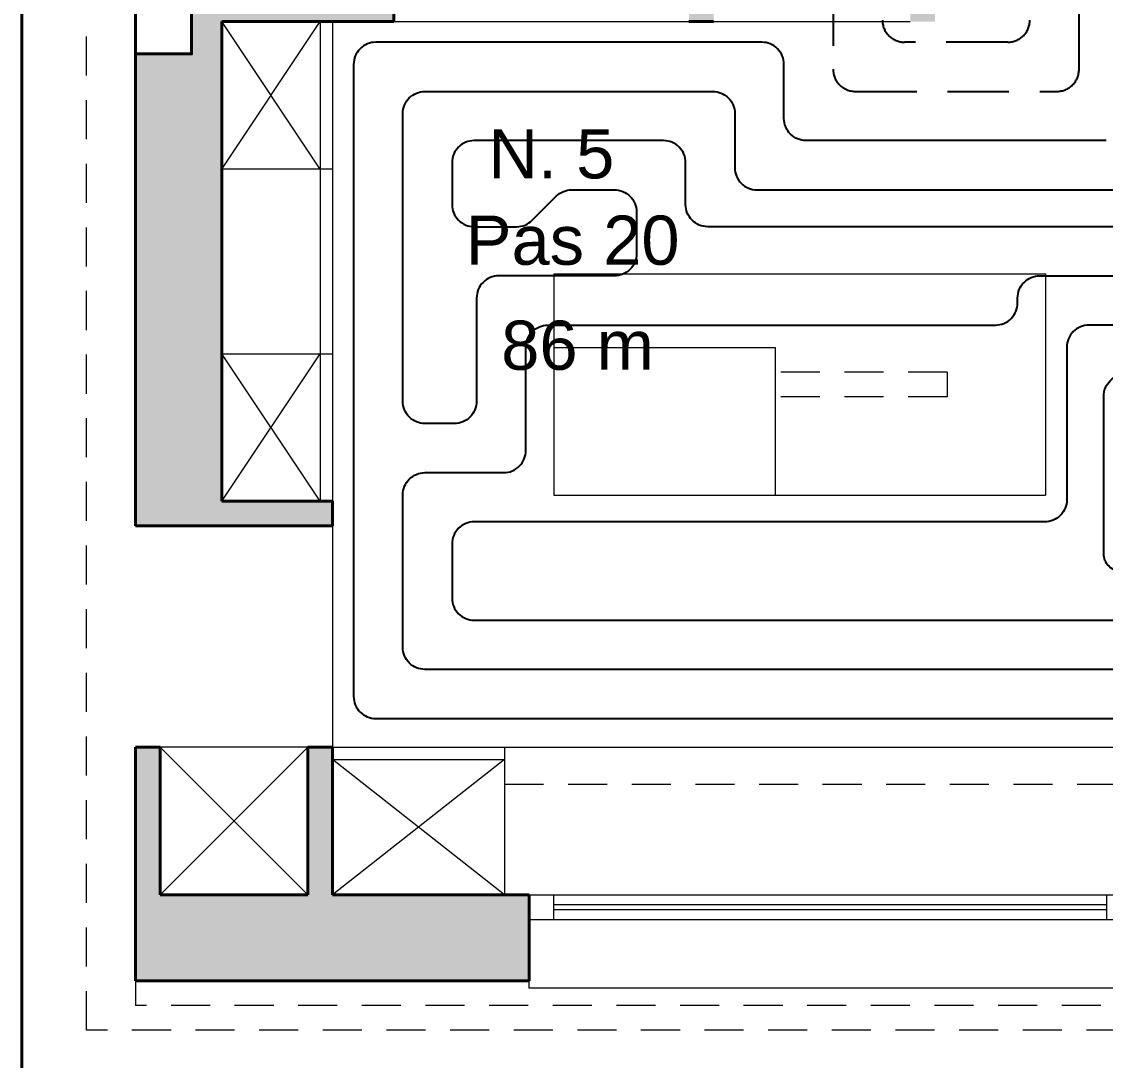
# Model space of a CAD drawing. Header units: millimetres. Extents: x 898 to 1196, y 229 to 443.
# Drawn here: x 1106.8 to 1111.207, y 337.411 to 341.634 of the extents above; entities that cross this region are included whole.
import ezdxf

# ---------------------------------------------------------------- set-up
doc = ezdxf.new("R2010")
doc.units = ezdxf.units.MM
for name, pattern in [('DASHED2', [0.375, 0.25, -0.125]), ('HIDDEN2', [4.7625, 3.175, -1.5875]), ('TRATTEGGIATA', [0.75, 0.5, -0.25])]:
    doc.linetypes.add(name, pattern=pattern)
doc.layers.add('02-mandata', color=1, linetype='Continuous')
doc.layers.add('TEXTE CH SOL', color=7, linetype='Continuous')
for name, color, linetype, lineweight in [('03-ritorno', 5, 'TRATTEGGIATA', 25), ('p allége', 1, 'Continuous', 20), ('p caché', 3, 'HIDDEN2', 20), ('p hachure', 253, 'Continuous', 15), ('p menuiserie', 5, 'Continuous', 20), ('p mur', 7, 'Continuous', 40), ('p symbole', 6, 'Continuous', 20)]:
    doc.layers.add(name, color=color, linetype=linetype, lineweight=lineweight)
doc.styles.add('sansserif', font='SANSS___.TTF', dxfattribs={"width": 0.7})

# ---------------------------------------------------------------- blocks, each defined once
blk = doc.blocks.new('*U39')
at = {"layer": 'p menuiserie'}
for p, q in [((2.45, 0), (0, 0)), ((0.1, 0), (0.1, -0.1)), ((2.35, -0.04), (0.1, -0.04)), ((2.35, 0), (2.35, -0.1)), ((2.35, -0.06), (0.1, -0.06)), ((2.45, -0.1), (0, -0.1))]:
    blk.add_line(p, q, dxfattribs=at)

msp = doc.modelspace()

# ---------------------------------------------------------------- hatches: boundary and pattern name
at = {"layer": 'p hachure', "transparency": 33554559}
h = msp.add_hatch(color=256, dxfattribs=at)
h.dxf.hatch_style = 1
h.paths.add_polyline_path([(1109.5135, 341.6336), (1109.6135, 341.6336), (1109.6135, 342.2336), (1109.5135, 342.2336)], flags=0)
h.paths.add_polyline_path([(1107.0635, 344.2336), (1107.0635, 343.2336), (1107.7135, 343.2336), (1107.7135, 344.0336), (1110.4135, 344.0336), (1110.4135, 341.6336), (1110.5135, 341.6336), (1110.5135, 343.4836), (1111.0135, 343.4836), (1111.0135, 343.5836), (1110.5135, 343.5836), (1110.5135, 344.2336), (1110.4135, 344.2336), (1110.4135, 344.1336), (1107.7135, 344.1336), (1107.7135, 344.2336)])
h.paths.add_polyline_path([(1107.1635, 343.6836), (1107.1635, 343.3336), (1107.4635, 343.3336), (1107.4635, 343.6836)], flags=16)
h.paths.add_polyline_path([(1107.1635, 344.1336), (1107.1635, 343.7836), (1107.4635, 343.7836), (1107.4635, 344.1336)], flags=16)
h = msp.add_hatch(color=256, dxfattribs=at)
h.dxf.hatch_style = 1
h.paths.add_polyline_path([(1107.2635, 342.4336), (1107.2635, 342.2965), (1107.4909, 342.2965), (1107.4909, 341.5028), (1107.2635, 341.5028), (1107.2635, 339.5836), (1108.0635, 339.5836), (1108.0635, 339.6836), (1107.6135, 339.6836), (1107.6135, 341.6336), (1108.3135, 341.6336), (1108.3135, 341.7336), (1107.7135, 341.7336), (1107.7135, 342.4336)])
h = msp.add_hatch(color=256, dxfattribs=at)
h.dxf.hatch_style = 1
h.paths.add_polyline_path([(1109.6135, 342.2336), (1109.5135, 342.2336), (1109.5135, 341.6336), (1109.6135, 341.6336)])
h = msp.add_hatch(color=256, dxfattribs=at)
h.dxf.hatch_style = 1
h.paths.add_polyline_path([(1107.9635, 338.6836), (1108.0635, 338.6836), (1108.0635, 338.0836), (1108.8635, 338.0836), (1108.8635, 337.7336), (1107.2635, 337.7336), (1107.2635, 338.6836), (1107.3635, 338.6836), (1107.3635, 338.0836), (1107.9635, 338.0836)])

# ---------------------------------------------------------------- linework, layer by layer
at = {"layer": '02-mandata'}
for points in [[(1111.21, 341.15), (1109.99, 341.15, -0.414214), (1109.9, 341.24), (1109.9, 341.46, 0.414214), (1109.81, 341.55), (1108.24, 341.55, 0.414214), (1108.15, 341.46), (1108.15, 338.89, 0.414214), (1108.24, 338.8), (1111.81, 338.8, 0.414214)], [(1111.41, 340.8), (1109.59, 340.8, -0.414214), (1109.5, 340.89), (1109.5, 341.06, 0.414214), (1109.41, 341.15), (1108.64, 341.15, 0.414214), (1108.55, 341.06), (1108.55, 340.89, 0.414214), (1108.64, 340.8), (1108.8127, 340.8, 0.198912), (1108.8764, 340.8264), (1108.9736, 340.9236, -0.198912), (1109.0373, 340.95), (1109.21, 340.95, -0.414214), (1109.3, 340.86), (1109.3, 340.69, -0.414214), (1109.21, 340.6), (1108.74, 340.6, 0.414214), (1108.65, 340.51), (1108.65, 340.09, -0.414214), (1108.56, 340), (1108.44, 340, -0.414214), (1108.35, 340.09), (1108.35, 341.26, -0.414214), (1108.44, 341.35), (1109.61, 341.35, -0.414214), (1109.7, 341.26), (1109.7, 341.04, 0.414214), (1109.79, 340.95), (1111.41, 340.95, 0.414214)], [(1111.61, 339), (1108.44, 339, -0.414214), (1108.35, 339.09), (1108.35, 339.71, -0.414214), (1108.44, 339.8), (1108.76, 339.8, 0.414214), (1108.85, 339.89), (1108.85, 340.31, -0.414214), (1108.94, 340.4), (1110.76, 340.4, 0.414214), (1110.85, 340.49), (1110.85, 340.51, -0.414214), (1110.94, 340.6), (1111.41, 340.6, 0.414214)], [(1111.61, 340.4), (1111.14, 340.4, 0.414214), (1111.05, 340.31), (1111.05, 339.69, -0.414214), (1110.96, 339.6), (1108.85, 339.6), (1108.64, 339.6, 0.414214), (1108.55, 339.51), (1108.55, 339.29, 0.414214), (1108.64, 339.2), (1111.41, 339.2, 0.414214)], [(1111.27, 339.4, -0.414214), (1111.2, 339.47), (1111.2, 340.11, -0.414214), (1111.29, 340.2)]]:
    msp.add_lwpolyline(points, format="xyb", dxfattribs=at)
at = {"layer": '03-ritorno', "color": 5, "linetype": 'DASHED2'}
for points in [[(1110.1, 343.66), (1110.1, 341.44, 0.414214), (1110.19, 341.35), (1111.01, 341.35, 0.414214), (1111.1, 341.44), (1111.1, 343.35)], [(1110.9, 341.64, -0.414214), (1110.81, 341.55), (1110.39, 341.55, -0.414214), (1110.3, 341.64)]]:
    msp.add_lwpolyline(points, format="xyb", dxfattribs=at)
at = {"layer": 'p allége'}
for p, q in [((1108.9635, 340.6086), (1108.9635, 339.7086)), ((1108.9635, 340.6086), (1110.9635, 340.6086)), ((1110.9635, 340.6086), (1110.9635, 339.7086)), ((1108.9635, 340.3086), (1109.8635, 340.3086)), ((1109.8635, 340.3086), (1109.8635, 339.7086)), ((1108.9635, 339.7086), (1110.9635, 339.7086)), ((1107.9635, 338.6836), (1107.3635, 338.6836)), ((1108.7635, 338.6836), (1111.4135, 338.6836)), ((1108.8635, 337.7036), (1108.8635, 337.7336)), ((1111.3135, 337.7036), (1108.8635, 337.7036))]:
    msp.add_line(p, q, dxfattribs=at)
at = {"layer": 'p caché', "ltscale": 0.05}
for p, q in [((1107.0635, 337.5336), (1107.0635, 342.4336)), ((1110.5635, 340.2086), (1109.8635, 340.2086)), ((1110.5635, 340.2086), (1110.5635, 340.1086)), ((1110.5635, 340.1086), (1109.8635, 340.1086)), ((1108.7635, 338.5336), (1111.4135, 338.5336)), ((1107.2635, 337.7336), (1107.2635, 337.6336)), ((1116.3635, 337.6336), (1107.2635, 337.6336)), ((1116.4635, 337.5336), (1107.0635, 337.5336))]:
    msp.add_line(p, q, dxfattribs=at)
at = {"layer": 'p menuiserie'}
for p, q in [((1108.0135, 341.6336), (1108.0135, 339.6836)), ((1108.0635, 341.6336), (1108.0635, 339.6836)), ((1108.3135, 341.6336), (1109.5135, 341.6336)), ((1109.6135, 341.6336), (1110.4135, 341.6336)), ((1108.0635, 341.0336), (1107.6135, 341.0336)), ((1107.6135, 340.2836), (1108.0635, 340.2836)), ((1108.0635, 339.5836), (1108.0635, 338.6836)), ((1108.0635, 338.6836), (1108.7635, 338.6836)), ((1108.7635, 338.6836), (1108.7635, 338.0836)), ((1108.0635, 338.6336), (1108.7635, 338.6336))]:
    msp.add_line(p, q, dxfattribs=at)
at = {"layer": 'p mur'}
for p, q in [((1107.2635, 341.5028), (1107.2635, 342.2965)), ((1108.3135, 341.7336), (1108.3135, 341.6336)), ((1108.3135, 341.6336), (1107.6135, 341.6336)), ((1107.6135, 341.6336), (1107.6135, 339.6836)), ((1109.5135, 341.6336), (1109.6135, 341.6336)), ((1107.6135, 339.6836), (1108.0635, 339.6836)), ((1108.0635, 339.6836), (1108.0635, 339.5836)), ((1107.2635, 339.5836), (1108.0635, 339.5836)), ((1107.2635, 338.6836), (1107.3635, 338.6836)), ((1107.2635, 338.6836), (1107.2635, 337.7336)), ((1107.3635, 338.6836), (1107.3635, 338.0836)), ((1107.9635, 338.6836), (1107.9635, 338.0836)), ((1107.9635, 338.6836), (1108.0635, 338.6836)), ((1108.0635, 338.6836), (1108.0635, 338.0836)), ((1107.9635, 338.0836), (1107.3635, 338.0836)), ((1108.8635, 338.0836), (1108.0635, 338.0836)), ((1108.8635, 338.0836), (1108.8635, 337.7336)), ((1108.8635, 337.7336), (1107.2635, 337.7336))]:
    msp.add_line(p, q, dxfattribs=at)
msp.add_lwpolyline([(1106.8, 355.85), (1123.4, 355.85), (1123.4, 336.75), (1106.8, 336.75)], close=True, dxfattribs=at)
msp.add_lwpolyline([(1107.2635, 342.4336), (1107.2635, 342.2965), (1107.4909, 342.2965), (1107.4909, 341.5028), (1107.2635, 341.5028), (1107.2635, 339.5836)], dxfattribs=at)
at = {"layer": 'p symbole'}
for p, q in [((1108.0135, 341.0336), (1107.6135, 341.6336)), ((1107.6135, 341.0336), (1108.0135, 341.6336)), ((1107.6135, 339.6836), (1108.0135, 340.2836)), ((1108.0135, 339.6836), (1107.6135, 340.2836)), ((1107.3635, 338.6836), (1107.9635, 338.0836)), ((1107.3635, 338.0836), (1107.9635, 338.6836)), ((1108.7635, 338.6336), (1108.0635, 338.0836)), ((1108.7635, 338.0836), (1108.0635, 338.6336))]:
    msp.add_line(p, q, dxfattribs=at)

# ---------------------------------------------------------------- block references
at = {"layer": 'p menuiserie', "rotation": 179.9999999999999}
msp.add_blockref('*U39', (1111.3135, 337.9836), dxfattribs=at)

# ---------------------------------------------------------------- texts
at = {"layer": 'TEXTE CH SOL', "color": 7, "lineweight": 25, "style": 'sansserif', "oblique": 360, "width": 1}
for s, p in [('N. 5', (1108.6978, 340.9963)), ('86 m', (1108.75, 340.2182))]:
    msp.add_text(s, height=0.2, dxfattribs=at).set_placement(p)
at = {"layer": 'TEXTE CH SOL', "color": 7, "lineweight": 25, "style": 'sansserif', "oblique": 0, "width": 1}
msp.add_text('Pas 20', height=0.2, rotation=0, dxfattribs=at).set_placement((1108.6056, 340.6452))

doc.saveas('drawing.dxf')
